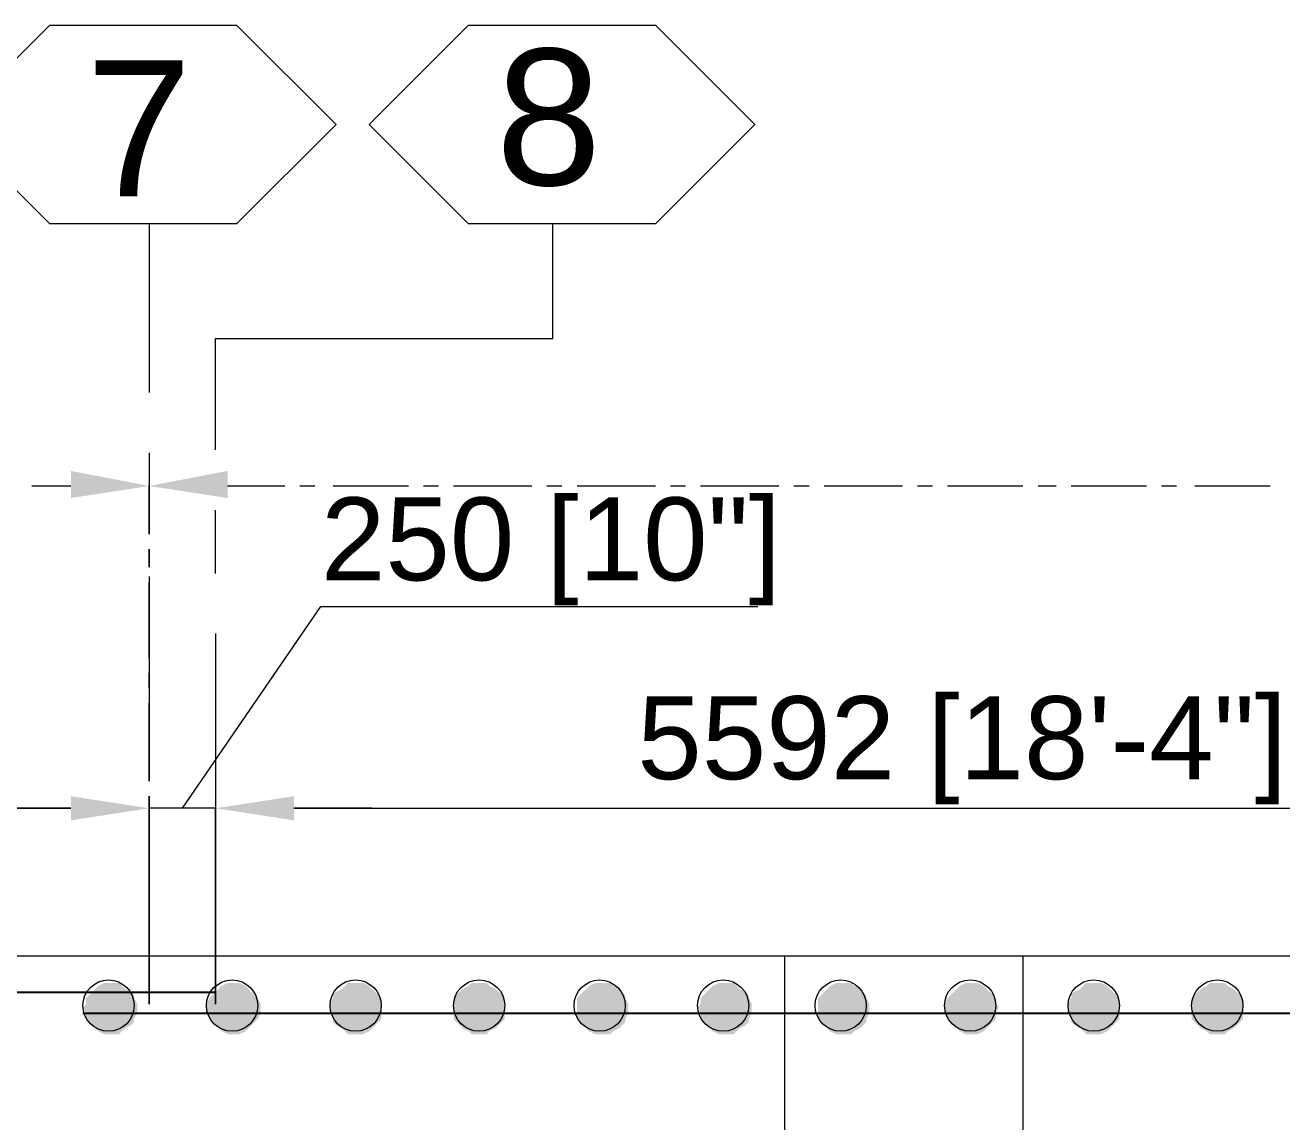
# Model space of a CAD drawing. Header units: inches. Extents: x 2 to 136, y 1 to 96.
# Drawn here: x 45.79 to 53.96, y 66.4 to 73.53 of the extents above; entities that cross this region are included whole.
import ezdxf

# ---------------------------------------------------------------- set-up
doc = ezdxf.new("R2010")
doc.units = ezdxf.units.IN
doc.header["$MEASUREMENT"] = 0
doc.layers.add('PDF_COLUMN', color=251, linetype='Continuous', true_color=0x636466)
doc.layers.add('PDF_Outer Line', color=165, linetype='Continuous', true_color=0x5258ac)
for name, color, linetype in [('PDF_Girt', 7, 'Continuous'), ('PDF_Grid', 7, 'Continuous'), ('PDF_Text', 7, 'Continuous'), ('PDF_Thin', 7, 'Continuous')]:
    doc.layers.add(name, color=color, linetype=linetype)
doc.styles.add('PDF Arial', font='arial.ttf')

msp = doc.modelspace()

# ---------------------------------------------------------------- linework, layer by layer
at = {"layer": 'PDF_COLUMN', "lineweight": 0}
for centre in [(46.3362, 67.1592), (47.1391, 67.1592), (47.942, 67.1592), (48.7449, 67.1592), (49.5282, 67.1592), (50.3311, 67.1592), (52.7397, 67.1592), (53.5426, 67.1592)]:
    msp.add_circle(centre, 0.1665, dxfattribs=at)
at = {"layer": 'PDF_COLUMN', "color": 7, "lineweight": 0}
for centre in [(51.0948, 67.1592), (51.9368, 67.1592)]:
    msp.add_circle(centre, 0.1665, dxfattribs=at)
at = {"layer": 'PDF_COLUMN', "transparency": 33554559}
for points in [[(46.2089, 67.2278), (46.5026, 67.2082), (46.1893, 67.2082)], [(46.2285, 67.2473), (46.5026, 67.2278), (46.2089, 67.2278)], [(46.5026, 67.2278), (46.2089, 67.2278), (46.5026, 67.2082)], [(46.248, 67.2669), (46.483, 67.2473), (46.2285, 67.2473)], [(46.483, 67.2473), (46.2285, 67.2473), (46.5026, 67.2278)], [(46.2676, 67.2865), (46.4439, 67.2669), (46.248, 67.2669)], [(46.4439, 67.2669), (46.248, 67.2669), (46.483, 67.2473)], [(46.3068, 67.3061), (46.4243, 67.2865), (46.2676, 67.2865)], [(46.4243, 67.2865), (46.2676, 67.2865), (46.4439, 67.2669)], [(46.3264, 67.3061), (46.4047, 67.3061), (46.3068, 67.3061)], [(46.4047, 67.3061), (46.3068, 67.3061), (46.4243, 67.2865)], [(46.3655, 67.3061), (46.3264, 67.3061), (46.4047, 67.3061)], [(47.0118, 67.2278), (47.3055, 67.2082), (46.9922, 67.2082)], [(47.0314, 67.2473), (47.2859, 67.2278), (47.0118, 67.2278)], [(47.2859, 67.2278), (47.0118, 67.2278), (47.3055, 67.2082)], [(47.0509, 67.2669), (47.2664, 67.2473), (47.0314, 67.2473)], [(47.2664, 67.2473), (47.0314, 67.2473), (47.2859, 67.2278)], [(47.0705, 67.2865), (47.2468, 67.2669), (47.0509, 67.2669)], [(47.2468, 67.2669), (47.0509, 67.2669), (47.2664, 67.2473)], [(47.1097, 67.3061), (47.2272, 67.2865), (47.0705, 67.2865)], [(47.2272, 67.2865), (47.0705, 67.2865), (47.2468, 67.2669)], [(47.1293, 67.3061), (47.188, 67.3061), (47.1097, 67.3061)], [(47.188, 67.3061), (47.1097, 67.3061), (47.2272, 67.2865)], [(47.1684, 67.3061), (47.1293, 67.3061), (47.188, 67.3061)], [(47.8147, 67.2473), (48.0888, 67.2278), (47.7951, 67.2278)], [(48.0888, 67.2278), (47.7951, 67.2278), (48.1084, 67.2082)], [(47.7951, 67.2278), (48.1084, 67.2082), (47.7951, 67.2082)], [(47.8538, 67.2669), (48.0692, 67.2473), (47.8147, 67.2473)], [(48.0692, 67.2473), (47.8147, 67.2473), (48.0888, 67.2278)], [(47.8734, 67.2865), (48.0497, 67.2669), (47.8538, 67.2669)], [(48.0497, 67.2669), (47.8538, 67.2669), (48.0692, 67.2473)], [(47.893, 67.3061), (48.0301, 67.2865), (47.8734, 67.2865)], [(48.0301, 67.2865), (47.8734, 67.2865), (48.0497, 67.2669)], [(47.9322, 67.3061), (47.9909, 67.3061), (47.893, 67.3061)], [(47.9909, 67.3061), (47.893, 67.3061), (48.0301, 67.2865)], [(47.9713, 67.3061), (47.9322, 67.3061), (47.9909, 67.3061)], [(48.598, 67.2278), (48.9113, 67.2082), (48.5784, 67.2082)], [(48.6176, 67.2473), (48.8917, 67.2278), (48.598, 67.2278)], [(48.8917, 67.2278), (48.598, 67.2278), (48.9113, 67.2082)], [(48.6371, 67.2669), (48.8721, 67.2473), (48.6176, 67.2473)], [(48.8721, 67.2473), (48.6176, 67.2473), (48.8917, 67.2278)], [(48.6763, 67.2865), (48.8526, 67.2669), (48.6371, 67.2669)], [(48.8526, 67.2669), (48.6371, 67.2669), (48.8721, 67.2473)], [(48.6959, 67.3061), (48.8134, 67.2865), (48.6763, 67.2865)], [(48.8134, 67.2865), (48.6763, 67.2865), (48.8526, 67.2669)], [(48.7351, 67.3061), (48.7938, 67.3061), (48.6959, 67.3061)], [(48.7938, 67.3061), (48.6959, 67.3061), (48.8134, 67.2865)], [(48.7546, 67.3061), (48.7351, 67.3061), (48.7938, 67.3061)], [(49.4009, 67.2278), (49.6946, 67.2082), (49.3813, 67.2082)], [(49.4205, 67.2473), (49.6946, 67.2278), (49.4009, 67.2278)], [(49.6946, 67.2278), (49.4009, 67.2278), (49.6946, 67.2082)], [(49.44, 67.2669), (49.675, 67.2473), (49.4205, 67.2473)], [(49.675, 67.2473), (49.4205, 67.2473), (49.6946, 67.2278)], [(49.4596, 67.2865), (49.6555, 67.2669), (49.44, 67.2669)], [(49.6555, 67.2669), (49.44, 67.2669), (49.675, 67.2473)], [(49.4988, 67.3061), (49.6163, 67.2865), (49.4596, 67.2865)], [(49.6163, 67.2865), (49.4596, 67.2865), (49.6555, 67.2669)], [(49.538, 67.3061), (49.5967, 67.3061), (49.4988, 67.3061)], [(49.5967, 67.3061), (49.4988, 67.3061), (49.6163, 67.2865)], [(49.5575, 67.3061), (49.538, 67.3061), (49.5967, 67.3061)], [(50.2038, 67.2278), (50.4975, 67.2082), (50.1842, 67.2082)], [(50.2234, 67.2473), (50.4975, 67.2278), (50.2038, 67.2278)], [(50.4975, 67.2278), (50.2038, 67.2278), (50.4975, 67.2082)], [(50.2429, 67.2669), (50.4779, 67.2473), (50.2234, 67.2473)], [(50.4779, 67.2473), (50.2234, 67.2473), (50.4975, 67.2278)], [(50.2625, 67.2865), (50.4388, 67.2669), (50.2429, 67.2669)], [(50.4388, 67.2669), (50.2429, 67.2669), (50.4779, 67.2473)], [(50.3017, 67.3061), (50.4192, 67.2865), (50.2625, 67.2865)], [(50.4192, 67.2865), (50.2625, 67.2865), (50.4388, 67.2669)], [(50.3213, 67.3061), (50.3996, 67.3061), (50.3017, 67.3061)], [(50.3996, 67.3061), (50.3017, 67.3061), (50.4192, 67.2865)], [(50.3604, 67.3061), (50.3213, 67.3061), (50.3996, 67.3061)], [(52.6125, 67.2473), (52.8866, 67.2278), (52.5929, 67.2278)], [(52.8866, 67.2278), (52.5929, 67.2278), (52.9062, 67.2082)], [(52.5929, 67.2278), (52.9062, 67.2082), (52.5929, 67.2082)], [(52.6516, 67.2669), (52.867, 67.2473), (52.6125, 67.2473)], [(52.867, 67.2473), (52.6125, 67.2473), (52.8866, 67.2278)], [(52.6712, 67.2865), (52.8474, 67.2669), (52.6516, 67.2669)], [(52.8474, 67.2669), (52.6516, 67.2669), (52.867, 67.2473)], [(52.6908, 67.3061), (52.8279, 67.2865), (52.6712, 67.2865)], [(52.8279, 67.2865), (52.6712, 67.2865), (52.8474, 67.2669)], [(52.73, 67.3061), (52.7887, 67.3061), (52.6908, 67.3061)], [(52.7887, 67.3061), (52.6908, 67.3061), (52.8279, 67.2865)], [(52.7691, 67.3061), (52.73, 67.3061), (52.7887, 67.3061)], [(53.3958, 67.2278), (53.7091, 67.2082), (53.3762, 67.2082)], [(53.4154, 67.2473), (53.6895, 67.2278), (53.3958, 67.2278)], [(53.6895, 67.2278), (53.3958, 67.2278), (53.7091, 67.2082)], [(53.4349, 67.2669), (53.6699, 67.2473), (53.4154, 67.2473)], [(53.6699, 67.2473), (53.4154, 67.2473), (53.6895, 67.2278)], [(53.4741, 67.2865), (53.6503, 67.2669), (53.4349, 67.2669)], [(53.6503, 67.2669), (53.4349, 67.2669), (53.6699, 67.2473)], [(53.4937, 67.3061), (53.6112, 67.2865), (53.4741, 67.2865)], [(53.6112, 67.2865), (53.4741, 67.2865), (53.6503, 67.2669)], [(53.5328, 67.3061), (53.5916, 67.3061), (53.4937, 67.3061)], [(53.5916, 67.3061), (53.4937, 67.3061), (53.6112, 67.2865)], [(53.5524, 67.3061), (53.5328, 67.3061), (53.5916, 67.3061)], [(46.1893, 67.169), (46.5222, 67.1494), (46.1697, 67.1494)], [(46.5222, 67.1494), (46.1697, 67.1494), (46.5222, 67.1103)], [(46.1697, 67.1494), (46.5222, 67.1103), (46.1893, 67.1103)], [(46.5026, 67.2082), (46.1893, 67.2082), (46.5222, 67.169)], [(46.1893, 67.2082), (46.5222, 67.169), (46.1893, 67.169)], [(46.5222, 67.169), (46.1893, 67.169), (46.5222, 67.1494)], [(46.9922, 67.2082), (47.3251, 67.169), (46.9726, 67.169)], [(47.3251, 67.169), (46.9726, 67.169), (47.3251, 67.1494)], [(46.9726, 67.169), (47.3251, 67.1494), (46.9726, 67.1494)], [(47.3251, 67.1494), (46.9726, 67.1494), (47.3251, 67.1103)], [(46.9726, 67.1494), (47.3251, 67.1103), (46.9726, 67.1103)], [(47.3055, 67.2082), (46.9922, 67.2082), (47.3251, 67.169)], [(47.7951, 67.2082), (48.1084, 67.169), (47.7755, 67.169)], [(48.1084, 67.169), (47.7755, 67.169), (48.1084, 67.1494)], [(47.7755, 67.169), (48.1084, 67.1494), (47.7755, 67.1494)], [(48.1084, 67.1494), (47.7755, 67.1494), (48.1084, 67.1103)], [(47.7755, 67.1494), (48.1084, 67.1103), (47.7755, 67.1103)], [(48.1084, 67.2082), (47.7951, 67.2082), (48.1084, 67.169)], [(48.9113, 67.2082), (48.5784, 67.2082), (48.9113, 67.169)], [(48.5784, 67.2082), (48.9113, 67.169), (48.5784, 67.169)], [(48.9113, 67.169), (48.5784, 67.169), (48.9113, 67.1494)], [(48.5784, 67.169), (48.9113, 67.1494), (48.5784, 67.1494)], [(48.9113, 67.1494), (48.5784, 67.1494), (48.9113, 67.1103)], [(48.5784, 67.1494), (48.9113, 67.1103), (48.5784, 67.1103)], [(49.6946, 67.2082), (49.3813, 67.2082), (49.7142, 67.169)], [(49.3813, 67.2082), (49.7142, 67.169), (49.3813, 67.169)], [(49.7142, 67.169), (49.3813, 67.169), (49.7142, 67.1494)], [(49.3813, 67.169), (49.7142, 67.1494), (49.3813, 67.1494)], [(49.7142, 67.1494), (49.3813, 67.1494), (49.7142, 67.1103)], [(49.3813, 67.1494), (49.7142, 67.1103), (49.3813, 67.1103)], [(50.1842, 67.169), (50.5171, 67.1494), (50.1646, 67.1494)], [(50.5171, 67.1494), (50.1646, 67.1494), (50.5171, 67.1103)], [(50.1646, 67.1494), (50.5171, 67.1103), (50.1842, 67.1103)], [(50.4975, 67.2082), (50.1842, 67.2082), (50.5171, 67.169)], [(50.1842, 67.2082), (50.5171, 67.169), (50.1842, 67.169)], [(50.5171, 67.169), (50.1842, 67.169), (50.5171, 67.1494)], [(52.5929, 67.2082), (52.9062, 67.169), (52.5733, 67.169)], [(52.9062, 67.169), (52.5733, 67.169), (52.9062, 67.1494)], [(52.5733, 67.169), (52.9062, 67.1494), (52.5733, 67.1494)], [(52.9062, 67.1494), (52.5733, 67.1494), (52.9062, 67.1103)], [(52.5733, 67.1494), (52.9062, 67.1103), (52.5733, 67.1103)], [(52.9062, 67.2082), (52.5929, 67.2082), (52.9062, 67.169)], [(53.7091, 67.2082), (53.3762, 67.2082), (53.7091, 67.169)], [(53.3762, 67.2082), (53.7091, 67.169), (53.3762, 67.169)], [(53.7091, 67.169), (53.3762, 67.169), (53.7091, 67.1494)], [(53.3762, 67.169), (53.7091, 67.1494), (53.3762, 67.1494)], [(53.7091, 67.1494), (53.3762, 67.1494), (53.7091, 67.1103)], [(53.3762, 67.1494), (53.7091, 67.1103), (53.3762, 67.1103)], [(46.5222, 67.1103), (46.1893, 67.1103), (46.5026, 67.0711)], [(46.1893, 67.1103), (46.5026, 67.0711), (46.1893, 67.0711)], [(46.5026, 67.0711), (46.1893, 67.0711), (46.5026, 67.0515)], [(46.1893, 67.0711), (46.5026, 67.0515), (46.2089, 67.0515)], [(47.3251, 67.1103), (46.9726, 67.1103), (47.3055, 67.0711)], [(46.9726, 67.1103), (47.3055, 67.0711), (46.9922, 67.0711)], [(47.3055, 67.0711), (46.9922, 67.0711), (47.2859, 67.0515)], [(46.9922, 67.0711), (47.2859, 67.0515), (47.0118, 67.0515)], [(48.1084, 67.1103), (47.7755, 67.1103), (48.1084, 67.0711)], [(47.7755, 67.1103), (48.1084, 67.0711), (47.7951, 67.0711)], [(48.1084, 67.0711), (47.7951, 67.0711), (48.0888, 67.0515)], [(47.7951, 67.0711), (48.0888, 67.0515), (47.7951, 67.0515)], [(48.9113, 67.1103), (48.5784, 67.1103), (48.9113, 67.0711)], [(48.5784, 67.1103), (48.9113, 67.0711), (48.5784, 67.0711)], [(48.9113, 67.0711), (48.5784, 67.0711), (48.8917, 67.0515)], [(48.5784, 67.0711), (48.8917, 67.0515), (48.598, 67.0515)], [(49.7142, 67.1103), (49.3813, 67.1103), (49.6946, 67.0711)], [(49.3813, 67.1103), (49.6946, 67.0711), (49.3813, 67.0711)], [(49.6946, 67.0711), (49.3813, 67.0711), (49.6946, 67.0515)], [(49.3813, 67.0711), (49.6946, 67.0515), (49.4009, 67.0515)], [(50.5171, 67.1103), (50.1842, 67.1103), (50.4975, 67.0711)], [(50.1842, 67.1103), (50.4975, 67.0711), (50.1842, 67.0711)], [(50.4975, 67.0711), (50.1842, 67.0711), (50.4975, 67.0515)], [(50.1842, 67.0711), (50.4975, 67.0515), (50.2038, 67.0515)], [(52.9062, 67.1103), (52.5733, 67.1103), (52.9062, 67.0711)], [(52.5733, 67.1103), (52.9062, 67.0711), (52.5929, 67.0711)], [(52.9062, 67.0711), (52.5929, 67.0711), (52.8866, 67.0515)], [(52.5929, 67.0711), (52.8866, 67.0515), (52.5929, 67.0515)], [(53.7091, 67.1103), (53.3762, 67.1103), (53.7091, 67.0711)], [(53.3762, 67.1103), (53.7091, 67.0711), (53.3762, 67.0711)], [(53.7091, 67.0711), (53.3762, 67.0711), (53.6895, 67.0515)], [(53.3762, 67.0711), (53.6895, 67.0515), (53.3958, 67.0515)], [(46.5026, 67.0515), (46.2089, 67.0515), (46.483, 67.0319)], [(46.2089, 67.0515), (46.483, 67.0319), (46.2285, 67.0319)], [(46.483, 67.0319), (46.2285, 67.0319), (46.4439, 67.0123)], [(46.2285, 67.0319), (46.4439, 67.0123), (46.248, 67.0123)], [(46.4439, 67.0123), (46.248, 67.0123), (46.4243, 66.9928)], [(46.248, 67.0123), (46.4243, 66.9928), (46.2676, 66.9928)], [(46.4243, 66.9928), (46.2676, 66.9928), (46.4047, 66.9732)], [(46.2676, 66.9928), (46.4047, 66.9732), (46.3068, 66.9732)], [(47.2859, 67.0515), (47.0118, 67.0515), (47.2664, 67.0319)], [(47.0118, 67.0515), (47.2664, 67.0319), (47.0314, 67.0319)], [(47.2664, 67.0319), (47.0314, 67.0319), (47.2468, 67.0123)], [(47.0314, 67.0319), (47.2468, 67.0123), (47.0509, 67.0123)], [(47.2468, 67.0123), (47.0509, 67.0123), (47.2272, 66.9928)], [(47.0509, 67.0123), (47.2272, 66.9928), (47.0705, 66.9928)], [(47.2272, 66.9928), (47.0705, 66.9928), (47.188, 66.9732)], [(47.0705, 66.9928), (47.188, 66.9732), (47.1097, 66.9732)], [(48.0888, 67.0515), (47.7951, 67.0515), (48.0692, 67.0319)], [(47.7951, 67.0515), (48.0692, 67.0319), (47.8147, 67.0319)], [(48.0692, 67.0319), (47.8147, 67.0319), (48.0497, 67.0123)], [(47.8147, 67.0319), (48.0497, 67.0123), (47.8538, 67.0123)], [(48.0497, 67.0123), (47.8538, 67.0123), (48.0301, 66.9928)], [(47.8538, 67.0123), (48.0301, 66.9928), (47.8734, 66.9928)], [(48.0301, 66.9928), (47.8734, 66.9928), (47.9909, 66.9732)], [(47.8734, 66.9928), (47.9909, 66.9732), (47.893, 66.9732)], [(48.8917, 67.0515), (48.598, 67.0515), (48.8721, 67.0319)], [(48.598, 67.0515), (48.8721, 67.0319), (48.6176, 67.0319)], [(48.8721, 67.0319), (48.6176, 67.0319), (48.8526, 67.0123)], [(48.6176, 67.0319), (48.8526, 67.0123), (48.6371, 67.0123)], [(48.8526, 67.0123), (48.6371, 67.0123), (48.8134, 66.9928)], [(48.6371, 67.0123), (48.8134, 66.9928), (48.6763, 66.9928)], [(48.8134, 66.9928), (48.6763, 66.9928), (48.7938, 66.9732)], [(48.6763, 66.9928), (48.7938, 66.9732), (48.6959, 66.9732)], [(49.6946, 67.0515), (49.4009, 67.0515), (49.675, 67.0319)], [(49.4009, 67.0515), (49.675, 67.0319), (49.4205, 67.0319)], [(49.675, 67.0319), (49.4205, 67.0319), (49.6555, 67.0123)], [(49.4205, 67.0319), (49.6555, 67.0123), (49.44, 67.0123)], [(49.6555, 67.0123), (49.44, 67.0123), (49.6163, 66.9928)], [(49.44, 67.0123), (49.6163, 66.9928), (49.4596, 66.9928)], [(49.6163, 66.9928), (49.4596, 66.9928), (49.5967, 66.9732)], [(49.4596, 66.9928), (49.5967, 66.9732), (49.4988, 66.9732)], [(50.4975, 67.0515), (50.2038, 67.0515), (50.4779, 67.0319)], [(50.2038, 67.0515), (50.4779, 67.0319), (50.2234, 67.0319)], [(50.4779, 67.0319), (50.2234, 67.0319), (50.4388, 67.0123)], [(50.2234, 67.0319), (50.4388, 67.0123), (50.2429, 67.0123)], [(50.4388, 67.0123), (50.2429, 67.0123), (50.4192, 66.9928)], [(50.2429, 67.0123), (50.4192, 66.9928), (50.2625, 66.9928)], [(50.4192, 66.9928), (50.2625, 66.9928), (50.3996, 66.9732)], [(50.2625, 66.9928), (50.3996, 66.9732), (50.3017, 66.9732)], [(52.8866, 67.0515), (52.5929, 67.0515), (52.867, 67.0319)], [(52.5929, 67.0515), (52.867, 67.0319), (52.6125, 67.0319)], [(52.867, 67.0319), (52.6125, 67.0319), (52.8474, 67.0123)], [(52.6125, 67.0319), (52.8474, 67.0123), (52.6516, 67.0123)], [(52.8474, 67.0123), (52.6516, 67.0123), (52.8279, 66.9928)], [(52.6516, 67.0123), (52.8279, 66.9928), (52.6712, 66.9928)], [(52.8279, 66.9928), (52.6712, 66.9928), (52.7887, 66.9732)], [(52.6712, 66.9928), (52.7887, 66.9732), (52.6908, 66.9732)], [(53.6895, 67.0515), (53.3958, 67.0515), (53.6699, 67.0319)], [(53.3958, 67.0515), (53.6699, 67.0319), (53.4154, 67.0319)], [(53.6699, 67.0319), (53.4154, 67.0319), (53.6503, 67.0123)], [(53.4154, 67.0319), (53.6503, 67.0123), (53.4349, 67.0123)], [(53.6503, 67.0123), (53.4349, 67.0123), (53.6112, 66.9928)], [(53.4349, 67.0123), (53.6112, 66.9928), (53.4741, 66.9928)], [(53.6112, 66.9928), (53.4741, 66.9928), (53.5916, 66.9732)], [(53.4741, 66.9928), (53.5916, 66.9732), (53.4937, 66.9732)], [(46.4047, 66.9732), (46.3068, 66.9732), (46.3655, 66.9732)], [(46.3068, 66.9732), (46.3655, 66.9732), (46.3264, 66.9732)], [(47.188, 66.9732), (47.1097, 66.9732), (47.1684, 66.9732)], [(47.1097, 66.9732), (47.1684, 66.9732), (47.1293, 66.9732)], [(47.9909, 66.9732), (47.893, 66.9732), (47.9713, 66.9732)], [(47.893, 66.9732), (47.9713, 66.9732), (47.9322, 66.9732)], [(48.7938, 66.9732), (48.6959, 66.9732), (48.7546, 66.9732)], [(48.6959, 66.9732), (48.7546, 66.9732), (48.7351, 66.9732)], [(49.5967, 66.9732), (49.4988, 66.9732), (49.5575, 66.9732)], [(49.4988, 66.9732), (49.5575, 66.9732), (49.538, 66.9732)], [(50.3996, 66.9732), (50.3017, 66.9732), (50.3604, 66.9732)], [(50.3017, 66.9732), (50.3604, 66.9732), (50.3213, 66.9732)], [(52.7887, 66.9732), (52.6908, 66.9732), (52.7691, 66.9732)], [(52.6908, 66.9732), (52.7691, 66.9732), (52.73, 66.9732)], [(53.5916, 66.9732), (53.4937, 66.9732), (53.5524, 66.9732)], [(53.4937, 66.9732), (53.5524, 66.9732), (53.5328, 66.9732)]]:
    msp.add_solid(points, dxfattribs=at)
at = {"layer": 'PDF_COLUMN', "color": 7, "transparency": 33554559}
for points in [[(50.9675, 67.2278), (51.2612, 67.2082), (50.9479, 67.2082)], [(50.9871, 67.2473), (51.2612, 67.2278), (50.9675, 67.2278)], [(51.2612, 67.2278), (50.9675, 67.2278), (51.2612, 67.2082)], [(51.0067, 67.2669), (51.2417, 67.2473), (50.9871, 67.2473)], [(51.2417, 67.2473), (50.9871, 67.2473), (51.2612, 67.2278)], [(51.0262, 67.2865), (51.2221, 67.2669), (51.0067, 67.2669)], [(51.2221, 67.2669), (51.0067, 67.2669), (51.2417, 67.2473)], [(51.0654, 67.3061), (51.1829, 67.2865), (51.0262, 67.2865)], [(51.1829, 67.2865), (51.0262, 67.2865), (51.2221, 67.2669)], [(51.085, 67.3061), (51.1633, 67.3061), (51.0654, 67.3061)], [(51.1633, 67.3061), (51.0654, 67.3061), (51.1829, 67.2865)], [(51.1242, 67.3061), (51.085, 67.3061), (51.1633, 67.3061)], [(51.8096, 67.2278), (52.1033, 67.2082), (51.79, 67.2082)], [(51.8291, 67.2473), (52.0837, 67.2278), (51.8096, 67.2278)], [(52.0837, 67.2278), (51.8096, 67.2278), (52.1033, 67.2082)], [(51.8487, 67.2669), (52.0641, 67.2473), (51.8291, 67.2473)], [(52.0641, 67.2473), (51.8291, 67.2473), (52.0837, 67.2278)], [(51.8683, 67.2865), (52.0446, 67.2669), (51.8487, 67.2669)], [(52.0446, 67.2669), (51.8487, 67.2669), (52.0641, 67.2473)], [(51.9075, 67.3061), (52.025, 67.2865), (51.8683, 67.2865)], [(52.025, 67.2865), (51.8683, 67.2865), (52.0446, 67.2669)], [(51.9271, 67.3061), (51.9858, 67.3061), (51.9075, 67.3061)], [(51.9858, 67.3061), (51.9075, 67.3061), (52.025, 67.2865)], [(51.9662, 67.3061), (51.9271, 67.3061), (51.9858, 67.3061)], [(51.2612, 67.2082), (50.9479, 67.2082), (51.2808, 67.169)], [(50.9479, 67.2082), (51.2808, 67.169), (50.9479, 67.169)], [(51.2808, 67.169), (50.9479, 67.169), (51.2808, 67.1494)], [(50.9479, 67.169), (51.2808, 67.1494), (50.9479, 67.1494)], [(51.2808, 67.1494), (50.9479, 67.1494), (51.2808, 67.1103)], [(50.9479, 67.1494), (51.2808, 67.1103), (50.9479, 67.1103)], [(51.79, 67.2082), (52.1033, 67.169), (51.7704, 67.169)], [(52.1033, 67.169), (51.7704, 67.169), (52.1229, 67.1494)], [(51.7704, 67.169), (52.1229, 67.1494), (51.7704, 67.1494)], [(52.1229, 67.1494), (51.7704, 67.1494), (52.1033, 67.1103)], [(51.7704, 67.1494), (52.1033, 67.1103), (51.7704, 67.1103)], [(52.1033, 67.2082), (51.79, 67.2082), (52.1033, 67.169)], [(51.2808, 67.1103), (50.9479, 67.1103), (51.2612, 67.0711)], [(50.9479, 67.1103), (51.2612, 67.0711), (50.9479, 67.0711)], [(51.2612, 67.0711), (50.9479, 67.0711), (51.2612, 67.0515)], [(50.9479, 67.0711), (51.2612, 67.0515), (50.9675, 67.0515)], [(52.1033, 67.1103), (51.7704, 67.1103), (52.1033, 67.0711)], [(51.7704, 67.1103), (52.1033, 67.0711), (51.79, 67.0711)], [(52.1033, 67.0711), (51.79, 67.0711), (52.0837, 67.0515)], [(51.79, 67.0711), (52.0837, 67.0515), (51.8096, 67.0515)], [(51.2612, 67.0515), (50.9675, 67.0515), (51.2417, 67.0319)], [(50.9675, 67.0515), (51.2417, 67.0319), (50.9871, 67.0319)], [(51.2417, 67.0319), (50.9871, 67.0319), (51.2221, 67.0123)], [(50.9871, 67.0319), (51.2221, 67.0123), (51.0067, 67.0123)], [(51.2221, 67.0123), (51.0067, 67.0123), (51.1829, 66.9928)], [(51.0067, 67.0123), (51.1829, 66.9928), (51.0262, 66.9928)], [(51.1829, 66.9928), (51.0262, 66.9928), (51.1633, 66.9732)], [(51.0262, 66.9928), (51.1633, 66.9732), (51.0654, 66.9732)], [(52.0837, 67.0515), (51.8096, 67.0515), (52.0641, 67.0319)], [(51.8096, 67.0515), (52.0641, 67.0319), (51.8291, 67.0319)], [(52.0641, 67.0319), (51.8291, 67.0319), (52.0446, 67.0123)], [(51.8291, 67.0319), (52.0446, 67.0123), (51.8487, 67.0123)], [(52.0446, 67.0123), (51.8487, 67.0123), (52.025, 66.9928)], [(51.8487, 67.0123), (52.025, 66.9928), (51.8683, 66.9928)], [(52.025, 66.9928), (51.8683, 66.9928), (51.9858, 66.9732)], [(51.8683, 66.9928), (51.9858, 66.9732), (51.9075, 66.9732)], [(51.1633, 66.9732), (51.0654, 66.9732), (51.1242, 66.9732)], [(51.0654, 66.9732), (51.1242, 66.9732), (51.085, 66.9732)], [(51.9858, 66.9732), (51.9075, 66.9732), (51.9662, 66.9732)], [(51.9075, 66.9732), (51.9662, 66.9732), (51.9271, 66.9732)]]:
    msp.add_solid(points, dxfattribs=at)
at = {"layer": 'PDF_Girt', "lineweight": 25}
for points in [[(41.2348, 67.2473), (47.0314, 67.2473)], [(46.1697, 67.1103), (57.2536, 67.1103)]]:
    msp.add_lwpolyline(points, dxfattribs=at)
at = {"layer": 'PDF_Grid', "lineweight": 0}
for points in [[(45.9543, 72.2409), (45.3081, 72.8872), (45.9543, 73.5334), (47.1684, 73.5334), (47.8147, 72.8872), (47.1684, 72.2409)], [(48.6763, 72.2409), (48.0301, 72.8872), (48.6763, 73.5334), (49.8904, 73.5334), (50.5367, 72.8872), (49.8904, 72.2409)], [(46.6005, 70.5372), (46.6005, 70.2239)], [(46.6005, 70.126), (46.6005, 70.0085)], [(46.6005, 69.9106), (46.6005, 69.421)], [(46.6005, 69.3231), (46.6005, 69.2252)], [(46.6005, 69.1273), (46.6005, 68.6181)], [(46.6005, 68.5202), (46.6005, 68.4223)], [(46.6005, 68.3244), (46.6005, 67.8152)], [(46.6005, 67.7173), (46.6005, 67.6194)], [(46.6005, 67.5215), (46.6005, 67.1886)]]:
    msp.add_lwpolyline(points, close=True, dxfattribs=at)
for points in [[(46.6005, 72.2409), (46.6005, 71.1443)], [(47.0314, 70.7722), (47.0314, 71.4968), (49.2246, 71.4968), (49.2246, 72.2409)], [(46.6005, 70.7527), (46.6005, 70.3414)], [(45.8368, 70.5372), (46.0914, 70.5372)], [(47.1097, 70.5372), (47.4818, 70.5372)], [(47.5797, 70.5372), (47.6776, 70.5372)], [(47.7951, 70.5372), (48.2847, 70.5372)], [(48.3826, 70.5372), (48.4805, 70.5372)], [(48.5784, 70.5372), (49.0876, 70.5372)], [(49.1855, 70.5372), (49.2834, 70.5372)], [(49.3813, 70.5372), (49.8904, 70.5372)], [(49.9884, 70.5372), (50.0863, 70.5372)], [(50.1842, 70.5372), (50.6933, 70.5372)], [(50.7913, 70.5372), (50.8892, 70.5372)], [(50.9871, 70.5372), (51.4962, 70.5372)], [(51.5942, 70.5372), (51.6921, 70.5372)], [(51.79, 70.5372), (52.2795, 70.5372)], [(52.3775, 70.5372), (52.495, 70.5372)], [(52.5929, 70.5372), (53.0824, 70.5372)], [(53.1804, 70.5372), (53.2783, 70.5372)], [(53.3958, 70.5372), (53.8853, 70.5372)], [(47.0314, 69.9693), (47.0314, 70.3806)], [(46.6005, 69.9498), (46.6005, 68.8531)], [(47.0314, 69.5777), (47.0314, 68.8531), (47.0314, 67.4823)]]:
    msp.add_lwpolyline(points, dxfattribs=at)
at = {"layer": 'PDF_Grid', "transparency": 33554559}
for points in [[(46.0914, 70.6352), (46.0914, 70.4589), (46.6005, 70.5372)], [(47.1097, 70.6352), (47.1097, 70.4589), (46.6005, 70.5372)]]:
    msp.add_solid(points, dxfattribs=at)
at = {"layer": 'PDF_Outer Line', "color": 7, "lineweight": 0}
msp.add_lwpolyline([(10.3528, 67.4823), (95.8904, 67.4823)], dxfattribs=at)
msp.add_lwpolyline([(50.7325, 67.4823), (52.2795, 67.4823), (52.2795, 44.9425), (50.7325, 44.9425)], close=True, dxfattribs=at)
at = {"layer": 'PDF_Thin', "lineweight": 0}
for points in [[(46.8159, 68.4419), (47.7168, 69.7539), (50.5563, 69.7539)], [(42.4294, 68.4419), (46.0914, 68.4419), (45.5822, 68.4419)], [(47.0314, 68.4419), (46.6005, 68.4419)], [(48.0497, 68.4419), (47.5405, 68.4419), (56.0199, 68.4419)]]:
    msp.add_lwpolyline(points, dxfattribs=at)
for points in [[(46.6005, 68.4419), (46.6005, 67.169)], [(47.0314, 68.4419), (47.0314, 67.169)]]:
    msp.add_lwpolyline(points, close=True, dxfattribs=at)
at = {"layer": 'PDF_Thin', "transparency": 33554559}
for points in [[(46.0914, 68.5202), (46.0914, 68.3636), (46.6005, 68.4419)], [(46.0914, 68.5202), (46.0914, 68.3636), (46.6005, 68.4419)], [(47.5405, 68.5202), (47.5405, 68.3636), (47.0314, 68.4419)], [(47.5405, 68.5202), (47.5405, 68.3636), (47.0314, 68.4419)]]:
    msp.add_solid(points, dxfattribs=at)

# ---------------------------------------------------------------- texts
at = {"layer": 'PDF_Text', "attachment_point": 7, "style": 'PDF Arial'}
for s, insert, char_height in [('8', (48.8526, 72.481), 0.8852), ('7', (46.1893, 72.4199), 0.8852), ('250 [10"]', (47.7168, 69.7609), 0.53925), ('5592 [18\'-4"]', (49.773, 68.4684), 0.539249)]:
    msp.add_mtext(s, dxfattribs=dict(at, insert=insert, char_height=char_height))

doc.saveas('drawing.dxf')
